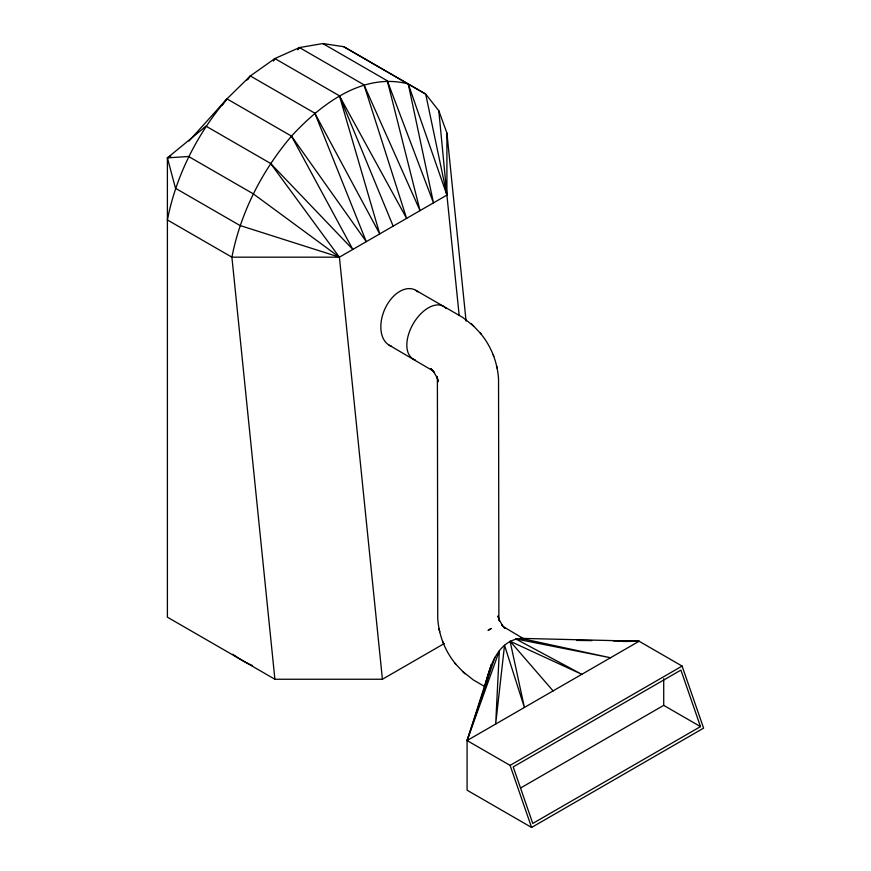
<?xml version="1.0" encoding="UTF-8"?>
<svg xmlns="http://www.w3.org/2000/svg" width="871" height="871" viewBox="0 0 871 871"><rect width="100%" height="100%" fill="white"/><g stroke="black" fill="none" stroke-linecap="round" stroke-linejoin="round"><path stroke-width="1.31" d="M486.247 683.463L488.979 672.945L484.428 688.623M481.032 700.393L482.164 696.462M483.59 691.65C488.293 671.628 495.588 640.729 520.847 638.367L639.096 641.241L682.102 666.075L703.605 728.145L531.593 827.45L467.085 790.204L467.085 740.557L491.473 664.41L489.328 671.639M494.891 657.289L467.085 740.557L510.09 765.38L531.593 827.45M246.82 80.099L250.325 75.951L314.834 113.186L366.288 241.659L291.491 136.116L226.983 98.88C197.488 133.535 176.16 175.147 167.395 219.938L231.904 257.174L339.407 257.174L446.91 195.104L446.91 133.034L438.81 110.737L425.701 94.09L343.74 46.696L322.814 43.55L299.482 47.567L274.898 58.553L250.325 75.951L226.983 98.88L188.974 141.069M459.18 315.509L446.91 195.104L408.249 83.932C362.641 72.064 320.648 104.564 291.491 136.116C261.997 170.77 240.668 212.393 231.904 257.174L274.898 679.249L382.413 679.249L444.341 643.495M273.407 60.796L274.898 58.553L339.407 95.799L406.594 218.381L363.98 84.814L299.482 47.567L297.653 49.582M247.963 79.207L250.325 75.951M222.083 105.402L226.983 98.88M273.222 60.687L274.898 58.553L273.113 60.578M297.795 49.658L299.482 47.567M204.119 128.026L206.068 126.186L270.565 163.421L352.842 249.422L291.491 136.116M274.898 679.249L167.395 617.18L167.395 157.869L206.068 126.186M382.413 679.249L339.407 257.174L240.004 225.513L175.496 188.278L167.395 157.869L170.749 155.931M613.358 640.904L639.096 641.241L467.085 740.557L499.344 650.779L495.686 724.041L504.527 645.302L524.396 707.47L510.09 641.241L581.795 674.328L515.654 638.879L610.506 657.757L520.847 638.367L523.068 639.053M510.09 765.38L682.102 666.075M520.629 787.983L663.713 705.368L700.491 726.61L532.78 823.433L513.204 766.916L680.915 670.093L700.491 726.61M167.395 157.869L188.604 156.486L253.113 193.732L339.407 257.174L270.565 163.421M622.95 641.492L639.096 641.241M576.776 640.414L591.681 640.62M322.814 43.55L387.323 80.796L433.475 202.867L408.249 83.932M434.52 372.461L430.775 368.531L433.029 370.894L389.195 345.188A30.79 19.837 -66.6 0 1 385.396 307.888A30.267 19.51 -66.6 0 1 415.805 290.315L462.839 317.49L473.628 326.081M524.157 639.074L503.253 626.619L504.755 628.187M484.733 686.544L473.443 680.022L462.653 671.432M343.74 46.696L425.701 94.09L446.91 195.104L438.81 110.737M480.259 333.092C491.124 345.983 497.591 362.51 498.55 379.331L498.887 619.063L497.972 615.928L499.508 621.132L499.039 619.51L502.937 626.271L501.761 625.04L504.647 628.078M433.344 371.242L437.253 378.003L436.774 376.37L438.32 381.585L437.394 378.45L437.732 618.17C438.69 634.992 445.157 651.53 456.023 664.421M471.374 323.718L481.434 334.312M454.847 663.19L464.907 673.795M510.09 641.241L553.096 690.899M314.834 113.186L379.723 233.896L339.407 95.799L393.159 226.144M363.98 84.814L420.04 210.63L387.323 80.796M496.503 365.689L497.428 368.825M438.853 628.677L439.779 631.813M493.269 354.824L493.748 356.446M442.533 641.067L443.012 642.689M446.91 133.034L466.072 321.083M663.713 678.77L663.713 705.368M252.514 665.596A110.225 63.637 60 0 1 232.786 654.219M391.536 346.255A30.267 19.51 -66.6 0 1 389.185 345.199M415.794 290.337A30.79 19.837 -66.6 0 1 417.906 291.861M415.249 359.93A30.409 17.551 -60 0 1 413.638 323.043A30.409 17.551 -60 0 1 446.213 308.563M491.037 628.633L488.25 630.245L491.037 628.633"/></g></svg>
